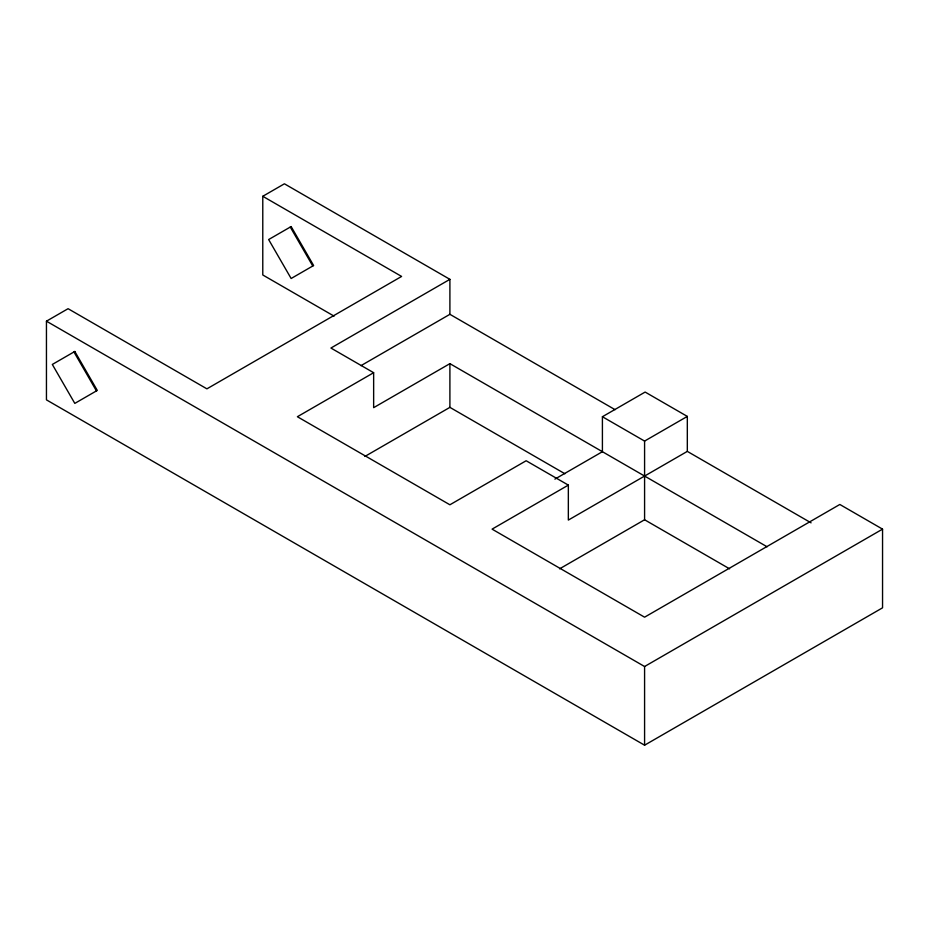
<?xml version="1.0" encoding="UTF-8"?>
<svg xmlns="http://www.w3.org/2000/svg" width="929" height="929" viewBox="0 0 929 929"><rect width="100%" height="100%" fill="white"/><g stroke="black" fill="none" stroke-linecap="round" stroke-linejoin="round"><path stroke-width="1.39" d="M811.075 522.841L687.321 451.389L568.339 520.077L568.339 485.112L492.08 529.135L644.587 617.181L839.828 504.47L882.55 529.135L882.55 607.821L644.587 745.197L46.45 399.865L46.45 321.179L68.084 308.695L206.912 388.845L401.607 276.436L262.779 196.286L262.779 274.972L334.068 316.127M262.779 196.286L284.413 183.803L449.903 279.339L449.903 314.316L615.091 409.689M449.903 279.339L330.921 348.038L373.644 372.703L373.644 407.668L449.903 363.645L767.099 546.786M360.975 365.654L449.903 314.316M373.644 372.703L297.385 416.726L449.903 504.784L526.151 460.749L568.339 485.112M364.888 456.441L449.903 407.366L564.902 473.755M554.903 479.12L602.41 451.703L602.41 416.726L645.132 392.061L687.321 416.413L687.321 451.389M602.41 416.726L644.587 441.078L687.321 416.413M559.583 568.838L644.587 519.764L729.602 568.838M46.45 321.179L644.587 666.511L882.55 529.135M290.278 227.059L312.771 266.008M73.948 351.952L96.442 390.9M644.587 441.078L644.587 519.764M644.587 666.511L644.587 745.197M449.903 363.645L449.903 407.366M74.808 351.464L52.326 364.447L74.808 403.395L97.29 390.412L74.808 351.464M291.137 226.571L268.644 239.554L291.137 278.503L313.619 265.52L291.137 226.571"/></g></svg>
